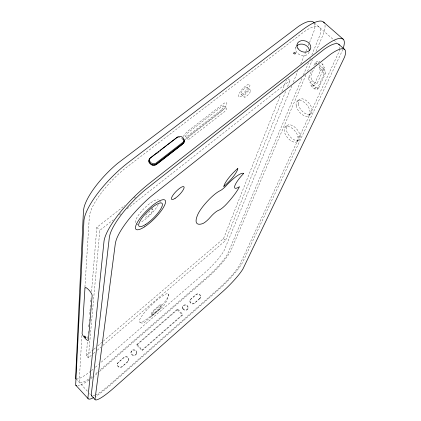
<?xml version="1.0" encoding="UTF-8"?>
<svg xmlns="http://www.w3.org/2000/svg" width="421" height="421" viewBox="0 0 421 421"><rect width="100%" height="100%" fill="white"/><g stroke="black" fill="none" stroke-linecap="round" stroke-linejoin="round"><path stroke-width="0.32" stroke-dasharray="2.1 1.58" d="M81.9 335.516L79.164 382.257A27.418 5.141 -43.3 0 0 89.163 378.663M84.937 287.038L89.363 216.283L90.036 213.105A47.789 14.824 -45 0 1 123.716 169.479L304.43 31.517A44.394 11.793 -48.8 0 1 319.865 35.311L311.877 54.804M91.32 355.298L88.331 357.861L86.3 355.677L87.484 341.273M87.694 338.658L87.857 336.695M88.126 333.421L88.394 330.148M88.663 326.875L88.936 323.602M89.147 320.986L89.473 317.055M89.689 314.44L90.494 304.62M90.71 301.999L91.031 298.073M91.567 291.527L96.841 227.382L124.774 205.459M88.331 357.861L99.788 230.392L113.191 219.836M117.47 363.818L117.527 363.512M128.689 360.487L128.758 360.181M131.057 351.951L131.131 351.64M136.82 345.083L136.999 344.357L177.578 308.993L182.793 314.329L182.509 315.108L142.072 350.604L136.82 345.083L177.304 309.782L177.578 308.993M136.488 353.651A2.847 2.731 10.8 0 0 133.141 350.13A2.847 2.731 10.8 0 0 131.689 354.635A2.847 2.731 10.8 0 0 136.488 353.651L136.567 353.34A2.847 2.731 10.8 0 0 133.215 349.819A2.847 2.731 10.8 0 0 131.762 354.324A2.847 2.731 10.8 0 0 136.567 353.34M142.072 350.604L142.266 349.893L182.793 314.329M182.64 306.92L182.767 306.572M189.934 300.552L190.066 300.199M187.908 308.572L188.034 308.219M295.716 47.757L296.173 46.573M103.266 341.205L223.53 238.628L280.66 94.488M281.87 91.431L286.469 79.827M200.459 297.568L200.601 297.21M102.792 345.488L225.498 240.559L286.08 90.268M287.554 86.621L290.006 80.532L287.664 78.417M291.785 85.868L224.161 250.49A25.292 4.699 -45.1 0 1 204.611 272.897L100.345 362.965M293.279 82.221L297.773 71.27M300.768 63.971L305.757 51.804M306.004 51.199L307.251 48.157M308.251 45.726L309.246 43.289M309.498 42.684L314.276 30.396A44.31 12.12 -49 0 0 314.476 23.529M301.894 78.432L227.629 253.91A25.323 4.568 -45.1 0 1 208.016 276.308L99.382 370.575M303.43 74.801L308.551 62.682M309.83 59.65L310.34 58.44M305.925 74.927L231.176 249.963A29.412 5.305 -45.1 0 1 204.827 280.054L100.219 370.89A31.843 5.968 -43.3 0 1 99.324 371.69M307.472 71.307L312.371 59.84M315.982 51.388L322.939 35.096A50.936 13.535 -48.8 0 0 324.78 24.118M318.755 64.471L324.312 69.412L325.712 72.701L318.66 88.005L315.95 87.689L309.977 82.327L308.404 78.18L312.061 69.749M313.887 65.534L314.934 63.129L317.139 61.387L319.576 61.487L317.366 63.234L314.934 63.129M308.404 78.18L310.561 76.464L314.355 67.765M315.618 64.866L317.139 61.387M324.233 67.697L317.255 83.09L314.555 82.79L310.887 85.726L313.582 86.037L320.481 70.686L324.233 67.697L322.812 64.366L320.96 62.724M310.887 85.726L314.429 88.915L317.139 89.236L324.159 73.943L325.712 72.701M297.126 141.624L298.305 139.088L297.579 135.252A9.378 5.01 50.9 0 0 287.038 126.4A9.378 5.01 50.9 0 0 286.348 136.115A9.378 5.01 50.9 0 0 297.126 141.624C300.241 140.167 301.057 136.525 299.573 133.604A9.367 5.026 50.9 0 0 289.038 124.769A9.367 5.026 50.9 0 0 288.322 134.494A9.367 5.026 50.9 0 0 299.105 139.977M95.399 367.249L98.361 364.681M86.3 355.677L93.283 349.719M93.783 349.293L95.778 347.588M97.777 345.888L102.766 341.631M93.315 353.593L95.314 351.888M97.309 350.183L100.798 347.193M298.105 137.02L300.099 135.373M308.867 115.554L310.93 113.859M285.275 127.079L287.269 125.453M314.429 88.915L315.95 87.689M317.139 89.236L318.66 88.005M313.582 86.037L317.255 83.09M297.21 101.229L299.289 99.556M324.159 73.943L322.754 70.654L324.312 69.412M309.977 82.327L312.124 80.611L310.561 76.464M320.481 70.686L319.05 67.355L322.812 64.366M119.375 214.963L120.922 213.742M127.11 208.869L290.006 80.532M134.083 198.154L135.636 196.939M157.328 153.37L160.412 150.997M223.519 106.008L226.714 107.655M314.508 23.055L333.411 39.627M333.9 40.053L336.821 42.616M319.05 67.355L322.754 70.654M312.124 80.611L314.555 82.79M247.295 87.284A4.657 1.326 -48.1 0 1 243.254 93.33A4.657 1.326 -48.1 0 1 241.849 91.468A4.657 1.326 -48.1 0 1 247.295 87.284L250.542 90.268A4.663 1.305 -48 0 1 246.48 96.309A4.663 1.305 -48 0 1 245.101 94.472A4.663 1.305 -48 0 1 250.542 90.268M240.98 94.115L244.217 97.109M223.53 238.628L225.498 240.559M159.259 200.722L160.643 202.091M151.392 207.885L152.918 209.4M136.52 223.54L137.888 224.919M168.674 294.095A20.229 3.889 -44.2 0 1 148.087 318.213A20.229 3.889 -44.2 0 1 145.287 311.572A20.229 3.889 -44.2 0 1 168.674 294.095L168.837 294.258C167.4 298.731 166.021 303.951 162.311 307.12L143.761 323.007L141.156 322.986L139.446 321.981M96.841 227.382L99.788 230.392M177.304 309.782L182.509 315.108M136.999 344.357L142.266 349.893M75.975 378.784L87.878 391.735M89.62 393.63L90.489 394.577M185.745 136.346L187.561 139.583M184.651 139.651A7.478 2.252 -46.8 0 0 186.787 138.293L220.509 112.202A7.367 2.147 -47.6 0 0 226.766 104.255A7.367 2.147 -47.6 0 0 222.904 104.119L188.713 130.442A7.478 2.252 -46.8 0 0 183.072 136.909M182.682 139.888A7.478 2.252 -46.8 0 1 182.435 138.493M93.02 369.285A27.381 5.289 -43.2 0 1 91.231 370.738M90.794 371.085A27.381 5.289 -43.2 0 1 77.006 379M151.355 209.384A5.52 1.505 -45 0 1 152.334 211.263A5.52 1.505 -45 0 1 147.076 216.541A5.52 1.505 -45 0 1 145.15 215.615M95.383 395.093A27.544 4.626 -43.5 0 0 109.271 385.062L219.583 287.869A25.434 4.11 -45.1 0 0 239.417 265.519L338.889 52.036A44.684 10.662 -48.4 0 0 339.494 49.899M94.846 395.345A27.544 4.626 -43.5 0 1 92.673 396.029M97.414 372.29A27.418 5.141 -43.3 0 1 94.73 374.506M92.12 376.532A27.418 5.141 -43.3 0 1 90.12 377.995M339.826 47.215A44.684 10.662 -48.4 0 1 339.6 49.41M97.088 373.627A31.843 5.968 -43.3 0 1 93.983 376.195M92.457 377.4A31.843 5.968 -43.3 0 1 89.505 379.626M89.026 379.968A31.843 5.968 -43.3 0 1 77.964 385.904M342.805 49.315A51.267 12.235 -48.4 0 1 341.831 51.683L242.996 261.583A29.533 4.773 -45.1 0 1 216.347 291.606L112.023 383.578A31.985 5.373 -43.5 0 1 95.351 396.582M158.296 204.474A16.209 4.452 -45 0 1 140.346 222.483M135.604 222.62A16.209 4.452 -45 0 1 144.129 208.469A16.209 4.452 -45 0 1 158.338 199.807M149.876 211.095A5.52 1.516 -45 0 1 145.892 214.815M309.219 51.983A7.083 5.605 20.4 0 1 300.089 54.972A7.083 5.605 20.4 0 1 296.337 46.431M177.736 137.841A4.073 3.473 13.9 0 1 182.593 138.783M151.734 312.845L150.781 316.382L151.813 315.955L158.149 310.519C159.98 309.388 162.832 305.53 161.432 304.078A3.447 1.121 -47.2 0 0 159.596 305.146L154.365 309.645A3.457 1.126 -47 0 0 152.56 311.682L151.734 312.845M153.212 311.866L152.318 315.155L159.48 309.061L160.585 305.499A1.558 0.426 -46 0 0 159.696 305.872L154.218 310.593A1.568 0.426 -45.9 0 0 153.286 311.74L153.228 311.84M127.968 361.381L122.201 366.433A2.873 2.773 5.7 0 1 118.143 366.233A2.873 2.773 5.7 0 1 118.327 362.313L124.1 357.276A2.863 2.758 8.1 0 1 128.137 357.487A2.863 2.758 8.1 0 1 127.968 361.381M199.891 298.315L194.597 302.952A2.752 2.547 21.4 0 1 190.745 302.725A2.752 2.547 21.4 0 1 190.787 299.089L196.086 294.468A2.742 2.531 21.9 0 1 199.917 294.7A2.742 2.531 21.9 0 1 199.891 298.315M127.895 361.686L122.137 366.733A2.868 2.768 5.7 0 1 118.08 366.533A2.868 2.768 5.7 0 1 118.269 362.618L124.032 357.587A2.858 2.752 8.1 0 1 128.068 357.797A2.858 2.752 8.1 0 1 127.895 361.686M199.749 298.668L194.46 303.304A2.747 2.547 21.4 0 1 190.613 303.078A2.747 2.547 21.4 0 1 190.655 299.447L195.949 294.826A2.736 2.531 21.9 0 1 199.775 295.058A2.736 2.531 21.9 0 1 199.749 298.668M190.866 134.557L189.966 135.32A3.878 1.152 -46.8 0 0 187.445 138.856A3.878 1.152 -46.8 0 0 188.987 139.235L224.193 111.944A3.821 1.1 -47.5 0 0 226.745 108.423A3.821 1.1 -47.5 0 0 225.414 107.908L190.866 134.557M221.114 110.134L187.271 136.283A3.721 1.121 -46.8 0 1 185.782 135.904A3.721 1.121 -46.8 0 1 188.198 132.51L222.267 106.25A3.668 1.068 -47.6 0 1 223.562 106.75A3.668 1.068 -47.6 0 1 221.114 110.134M242.538 95.414A8.341 2.373 -48.1 0 0 249.795 84.579A8.341 2.373 -48.1 0 0 240.054 92.036A8.341 2.373 -48.1 0 0 242.538 95.414M182.888 308.909A2.758 2.568 20.7 0 0 187.624 309.177A2.758 2.568 20.7 0 0 185.308 305.162A2.758 2.568 20.7 0 0 182.888 308.909M296.163 105.608A9.236 5.178 51.5 0 0 307.64 116.164A9.236 5.178 51.5 0 0 305.43 103.303A9.236 5.178 51.5 0 0 296.163 105.608M298.231 103.94A9.225 5.199 51.6 0 0 309.698 114.475A9.225 5.199 51.6 0 0 307.519 101.608A9.225 5.199 51.6 0 0 298.231 103.94M183.009 308.561A2.763 2.573 20.7 0 0 187.755 308.83A2.763 2.573 20.7 0 0 185.435 304.809A2.763 2.573 20.7 0 0 183.009 308.561"/><path stroke-width="0.63" d="M182.304 144.424L156.586 164.364A4.605 3.978 11.7 0 1 154.496 165.243M157.049 152.839L150.35 157.991A4.605 3.978 11.7 0 0 150.15 163.643A4.605 3.978 11.7 0 0 156.628 164.132L182.872 143.793A4.531 3.863 13.9 0 0 183.672 139.156M158.075 152.049L159.106 151.255M160.138 150.465L166.321 145.708M167.353 144.919L176.631 137.788A4.531 3.863 13.9 0 1 177.573 137.246M323.628 22.139L343.194 39.232M338.773 44.326L344.594 49.431M339.347 45.058A44.684 10.662 -48.4 0 0 324.402 49.141L144.656 190.245A48.141 13.419 -45 0 0 110.223 233.702L109.418 236.776L91.273 394.693L91.362 395.524L94.993 399.476A27.581 4.473 -43.5 0 0 112.807 388.862L223.025 291.311A25.465 3.973 -45.1 0 0 242.928 268.977L344.573 57.035A44.768 10.32 -48.3 0 0 330.369 54.409L150.918 196.46A48.247 12.998 -45 0 0 116.259 239.865L115.412 242.901L94.993 399.476M75.859 385.273L88.052 398.566M314.224 23.034A44.31 12.12 -49 0 0 298.573 26.344L117.58 163.39A47.689 15.235 -45 0 0 84.121 207.069L83.484 210.274L75.575 378.353A27.381 5.289 -43.2 0 0 76.106 378.858M91.831 395.961A27.544 4.626 -43.5 0 1 91.362 395.524M93.799 397.482A31.985 5.373 -43.5 0 1 87.942 397.65L104.055 240.901A55.235 15.409 -45 0 1 150.05 182.83L322.528 47.757A51.267 12.235 -48.4 0 1 343.204 48.204M76.475 385.825A31.843 5.968 -43.3 0 1 75.691 384.299L83.968 220.304A54.835 17.019 -45 0 1 128.958 162.011L302.373 29.97A50.936 13.535 -48.8 0 1 324.354 23.076M184.045 140.361A4.526 3.863 13.9 0 1 183.545 143.277M153.307 165.29A4.605 3.978 11.7 0 1 151.028 164.574M149.402 162.98A4.605 3.978 11.7 0 1 149.55 158.991M296.642 46.042A7.083 5.605 20.4 0 1 304.262 44.579A7.083 5.605 20.4 0 1 309.372 50.509M149.497 160.054A4.142 3.579 11.7 0 0 150.834 163.948A4.142 3.579 11.7 0 0 155.396 164.558L183.156 143.051A4.073 3.473 13.9 0 0 183.73 141.345M84.968 288.017L82.106 333.506A4.705 1.074 50 0 0 85.137 338.347A4.705 1.074 50 0 0 88.378 340.21L92.167 295.579A5.399 1.416 50.5 0 0 88.715 289.816A5.399 1.416 50.5 0 0 84.968 288.017M183.44 141.872L155.617 163.416A4.147 3.584 11.8 0 1 150.65 162.459A4.147 3.584 11.8 0 1 150.15 158.064L178.004 136.657A4.078 3.479 13.9 0 1 182.877 137.604A4.078 3.479 13.9 0 1 183.44 141.872M145.866 224.298A16.224 4.373 -45 0 0 162.332 203.848A16.224 4.373 -45 0 0 143.419 216.141A16.224 4.373 -45 0 0 145.866 224.298M243.612 173.505A18.703 4.236 -46.2 0 0 225.788 186.161A8.704 2.031 -46.2 0 1 220.42 190.571A16.303 3.757 -45.9 0 0 209.89 198.665A21.413 4.905 -45.8 0 0 197.865 214.357A47.668 10.736 -46.2 0 0 202.612 223.635A8.178 1.816 -45.6 0 0 210.326 217.21A8.741 1.905 -45.7 0 1 218.636 210.284A9.741 2.137 -45.9 0 0 226.598 203.98A30.47 6.841 -45.9 0 0 239.523 186.677A16.503 3.663 -46.5 0 1 234.75 185.966A16.503 3.663 -46.5 0 1 243.612 173.505M144.514 226.866A20.576 5.547 -45 0 0 165.469 200.917A20.576 5.547 -45 0 0 141.53 216.41A20.576 5.547 -45 0 0 144.514 226.866M175.073 198.359A8.794 2.331 -45.7 0 0 184.109 187.156A8.794 2.331 -45.7 0 0 174.11 193.66A8.794 2.331 -45.7 0 0 175.073 198.359M223.856 186.387A16.198 3.826 -46.3 0 0 237.849 168.426A16.666 3.847 -46.4 0 0 223.856 186.387M293.874 53.504A0.9 0.716 20.1 0 0 295.4 53.646A0.9 0.716 20.1 0 0 294.584 52.472A0.9 0.716 20.1 0 0 293.874 53.504M298.026 48.71A7.125 5.626 20.4 0 0 310.067 49.799A7.125 5.626 20.4 0 0 303.562 40.569A7.125 5.626 20.4 0 0 298.026 48.71M84.637 336.632A1.152 0.263 50 0 0 85.937 337.842A1.152 0.263 50 0 0 85.031 336.39A1.152 0.263 50 0 0 84.637 336.632"/></g></svg>
